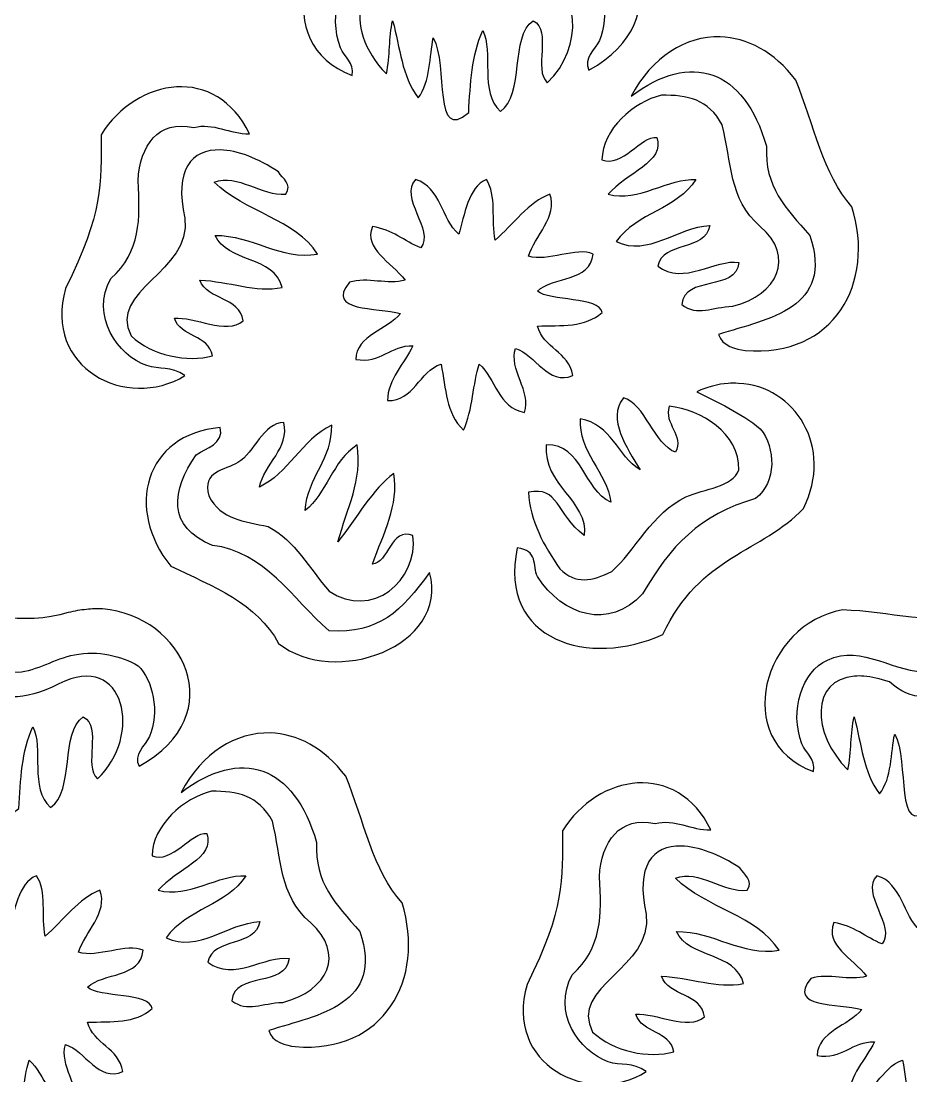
# Model space of a CAD drawing. Header units: centimetres. Extents: x 0.61 to 6.5, y -2.57 to 5.65.
# Drawn here: x 3.664 to 5.077, y -0.768 to 0.905 of the extents above; entities that cross this region are included whole.
import ezdxf

# ---------------------------------------------------------------- set-up
doc = ezdxf.new("R2010")
doc.units = ezdxf.units.CM
doc.header["$MEASUREMENT"] = 0
doc.layers.add('Layer 1', color=7, linetype='Continuous')

msp = doc.modelspace()

# ---------------------------------------------------------------- linework, layer by layer
at = {"layer": 'Layer 1', "color": 253}
for points, knots in [([(0.98792, 5.64961), (0.78502, 5.64961), (0.60758, 5.498), (0.60758, 5.29573), (0.60758, 5.29573), (0.60758, 5.29573), (0.61171, 5.29904), (0.61171, 5.29904), (0.61171, 5.29904), (0.61171, 5.29904), (0.61171, -2.19776), (0.61171, -2.19776), (0.61171, -2.19776), (0.61171, -2.19776), (0.61998, -2.19859), (0.61998, -2.19859), (0.61998, -2.19859), (0.62344, -2.39788), (0.78718, -2.55826), (0.98791, -2.55826), (0.98791, -2.55826), (0.98791, -2.55826), (6.13488, -2.57314), (6.13488, -2.57314), (6.13488, -2.57314), (6.3582, -2.55464), (6.46713, -2.41493), (6.50116, -2.20603), (6.50116, -2.20603), (6.50116, -2.20603), (6.50034, 5.27754), (6.50034, 5.27754), (6.50034, 5.27754), (6.48745, 5.50493), (6.34686, 5.61536), (6.13406, 5.64961), (6.13406, 5.64961), (6.13406, 5.64961), (0.98791, 5.64961), (0.98791, 5.64961), (0.98791, 5.64961), (0.98791, 5.64961), (0.98792, 5.64961), (0.98792, 5.64961)], [0, 0, 0, 0, 0.0833333, 0.0833333, 0.0833333, 0.0833333, 0.1666667, 0.1666667, 0.1666667, 0.1666667, 0.25, 0.25, 0.25, 0.25, 0.3333333, 0.3333333, 0.3333333, 0.3333333, 0.4166667, 0.4166667, 0.4166667, 0.4166667, 0.5, 0.5, 0.5, 0.5, 0.5833333, 0.5833333, 0.5833333, 0.5833333, 0.6666667, 0.6666667, 0.6666667, 0.6666667, 0.75, 0.75, 0.75, 0.75, 0.8333333, 0.8333333, 0.8333333, 0.8333333, 1, 1, 1, 1]), ([(4.50771, 1.07729), (4.6354, 1.06744), (4.71447, 0.9097), (4.56559, 0.82759), (4.56559, 0.82759), (4.55632, 0.8457), (4.575, 0.86069), (4.58213, 0.87472), (4.58213, 0.87472), (4.59877, 0.91399), (4.58761, 0.96466), (4.56394, 0.98717), (4.56394, 0.98717), (4.53704, 1.00303), (4.50099, 1.01178), (4.46307, 1.00453), (4.46307, 1.00453), (4.43144, 0.99848), (4.40404, 0.97887), (4.37294, 0.97724), (4.37294, 0.97724), (4.31942, 0.97444), (4.26686, 1.02188), (4.21171, 0.99626), (4.21171, 0.99626), (4.17119, 0.97738), (4.15095, 0.91632), (4.17119, 0.86314), (4.17119, 0.86314), (4.17665, 0.84884), (4.19347, 0.83948), (4.18938, 0.81932), (4.18938, 0.81932), (4.05684, 0.86881), (4.10993, 1.05408), (4.23568, 1.07564), (4.23568, 1.07564), (4.30892, 1.07409), (4.38131, 1.04868), (4.45314, 1.07151), (4.45314, 1.07151), (4.46294, 1.07399), (4.47259, 1.07571), (4.48208, 1.07647), (4.48208, 1.07647), (4.49098, 1.07719), (4.4992, 1.07795), (4.50771, 1.0773), (4.50771, 1.0773), (4.50771, 1.0773), (4.50771, 1.07729), (4.50771, 1.07729)], [0, 0, 0, 0, 0.0714286, 0.0714286, 0.0714286, 0.0714286, 0.1428571, 0.1428571, 0.1428571, 0.1428571, 0.2142857, 0.2142857, 0.2142857, 0.2142857, 0.2857143, 0.2857143, 0.2857143, 0.2857143, 0.3571429, 0.3571429, 0.3571429, 0.3571429, 0.4285714, 0.4285714, 0.4285714, 0.4285714, 0.5, 0.5, 0.5, 0.5, 0.5714286, 0.5714286, 0.5714286, 0.5714286, 0.6428571, 0.6428571, 0.6428571, 0.6428571, 0.7142857, 0.7142857, 0.7142857, 0.7142857, 0.7857143, 0.7857143, 0.7857143, 0.7857143, 0.8571429, 0.8571429, 0.8571429, 0.8571429, 1, 1, 1, 1]), ([(4.48786, 0.97145), (4.55096, 0.9662), (4.55909, 0.86275), (4.49944, 0.80774), (4.49944, 0.80774), (4.47672, 0.82837), (4.50733, 0.89011), (4.47711, 0.90613), (4.47711, 0.90613), (4.44004, 0.88177), (4.46395, 0.78824), (4.42502, 0.76226), (4.42502, 0.76226), (4.39088, 0.79247), (4.41447, 0.85725), (4.39691, 0.89042), (4.39691, 0.89042), (4.37912, 0.85128), (4.37734, 0.8063), (4.37458, 0.76061), (4.37458, 0.76061), (4.31743, 0.71005), (4.3423, 0.83603), (4.31836, 0.87885), (4.31836, 0.87885), (4.31216, 0.85007), (4.31433, 0.80923), (4.29438, 0.78377), (4.29438, 0.78377), (4.26779, 0.81965), (4.26614, 0.86187), (4.25386, 0.90614), (4.25386, 0.90614), (4.24781, 0.87943), (4.24998, 0.85071), (4.24394, 0.8218), (4.24394, 0.8218), (4.17239, 0.89421), (4.18909, 1.00215), (4.31009, 0.96153), (4.31009, 0.96153), (4.3441, 0.93098), (4.38068, 0.93013), (4.43907, 0.95822), (4.43907, 0.95822), (4.45227, 0.96498), (4.4639, 0.96934), (4.47462, 0.97062), (4.47462, 0.97062), (4.47931, 0.97118), (4.48364, 0.9718), (4.48785, 0.97145), (4.48785, 0.97145), (4.48785, 0.97145), (4.48786, 0.97145), (4.48786, 0.97145)], [0, 0, 0, 0, 0.0666667, 0.0666667, 0.0666667, 0.0666667, 0.1333333, 0.1333333, 0.1333333, 0.1333333, 0.2, 0.2, 0.2, 0.2, 0.2666667, 0.2666667, 0.2666667, 0.2666667, 0.3333333, 0.3333333, 0.3333333, 0.3333333, 0.4, 0.4, 0.4, 0.4, 0.4666667, 0.4666667, 0.4666667, 0.4666667, 0.5333333, 0.5333333, 0.5333333, 0.5333333, 0.6, 0.6, 0.6, 0.6, 0.6666667, 0.6666667, 0.6666667, 0.6666667, 0.7333333, 0.7333333, 0.7333333, 0.7333333, 0.8, 0.8, 0.8, 0.8, 0.8666667, 0.8666667, 0.8666667, 0.8666667, 1, 1, 1, 1]), ([(4.77395, 0.8805), (4.81646, 0.87932), (4.85951, 0.85711), (4.89384, 0.81187), (4.89384, 0.81187), (4.92302, 0.74086), (4.93683, 0.66225), (4.98314, 0.61095), (4.98314, 0.61095), (5.02073, 0.49011), (4.95489, 0.3713), (4.81364, 0.38275), (4.81364, 0.38275), (4.79918, 0.38509), (4.7767, 0.38947), (4.77147, 0.40838), (4.77147, 0.40838), (4.85109, 0.43297), (4.95519, 0.44958), (4.91617, 0.56548), (4.91617, 0.56548), (4.87779, 0.60922), (4.84407, 0.64259), (4.84754, 0.70687), (4.84754, 0.70687), (4.81124, 0.83054), (4.72735, 0.85785), (4.63257, 0.78625), (4.63257, 0.78625), (4.66555, 0.84888), (4.7193, 0.88203), (4.77396, 0.88051), (4.77396, 0.88051), (4.77396, 0.88051), (4.77395, 0.8805), (4.77395, 0.8805)], [0, 0, 0, 0, 0.1, 0.1, 0.1, 0.1, 0.2, 0.2, 0.2, 0.2, 0.3, 0.3, 0.3, 0.3, 0.4, 0.4, 0.4, 0.4, 0.5, 0.5, 0.5, 0.5, 0.6, 0.6, 0.6, 0.6, 0.7, 0.7, 0.7, 0.7, 0.8, 0.8, 0.8, 0.8, 1, 1, 1, 1]), ([(3.91074, 0.80113), (3.95593, 0.80373), (4.00023, 0.781), (4.0265, 0.72672), (4.0265, 0.72672), (3.99528, 0.72599), (3.96893, 0.74485), (3.93803, 0.73664), (3.93803, 0.73664), (3.88149, 0.74901), (3.85289, 0.70843), (3.84956, 0.6523), (3.84956, 0.6523), (3.85339, 0.59137), (3.85399, 0.53998), (3.80657, 0.49686), (3.80657, 0.49686), (3.77343, 0.43758), (3.81745, 0.37481), (3.86362, 0.35878), (3.86362, 0.35878), (3.88374, 0.35178), (3.9016, 0.35906), (3.92398, 0.34307), (3.92398, 0.34307), (3.83137, 0.2858), (3.69787, 0.35577), (3.73464, 0.48115), (3.73464, 0.48115), (3.79461, 0.60193), (3.79131, 0.64734), (3.79086, 0.72506), (3.79086, 0.72506), (3.81946, 0.77062), (3.86555, 0.79853), (3.91075, 0.80113), (3.91075, 0.80113), (3.91075, 0.80113), (3.91074, 0.80113), (3.91074, 0.80113)], [0, 0, 0, 0, 0.0909091, 0.0909091, 0.0909091, 0.0909091, 0.1818182, 0.1818182, 0.1818182, 0.1818182, 0.2727273, 0.2727273, 0.2727273, 0.2727273, 0.3636364, 0.3636364, 0.3636364, 0.3636364, 0.4545455, 0.4545455, 0.4545455, 0.4545455, 0.5454545, 0.5454545, 0.5454545, 0.5454545, 0.6363636, 0.6363636, 0.6363636, 0.6363636, 0.7272727, 0.7272727, 0.7272727, 0.7272727, 0.8181818, 0.8181818, 0.8181818, 0.8181818, 1, 1, 1, 1]), ([(4.68052, 0.7879), (4.72162, 0.78838), (4.75535, 0.78144), (4.77726, 0.74077), (4.77726, 0.74077), (4.79214, 0.68255), (4.78729, 0.623), (4.83762, 0.57954), (4.83762, 0.57954), (4.89334, 0.53082), (4.86573, 0.4711), (4.7938, 0.45304), (4.7938, 0.45304), (4.76056, 0.45202), (4.7382, 0.43667), (4.71277, 0.45552), (4.71277, 0.45552), (4.71747, 0.50276), (4.79884, 0.47542), (4.80372, 0.52249), (4.80372, 0.52249), (4.76711, 0.52874), (4.71557, 0.48503), (4.67474, 0.5167), (4.67474, 0.5167), (4.68317, 0.557), (4.75051, 0.5394), (4.75742, 0.58119), (4.75742, 0.58119), (4.70553, 0.57848), (4.6599, 0.53131), (4.60859, 0.55556), (4.60859, 0.55556), (4.6418, 0.60177), (4.7061, 0.60716), (4.73509, 0.65395), (4.73509, 0.65395), (4.69294, 0.65678), (4.64373, 0.6179), (4.59618, 0.6308), (4.59618, 0.6308), (4.62426, 0.66439), (4.68745, 0.68179), (4.67307, 0.72092), (4.67307, 0.72092), (4.64856, 0.72363), (4.61847, 0.67265), (4.58625, 0.68537), (4.58625, 0.68537), (4.58691, 0.73415), (4.63659, 0.7772), (4.68051, 0.7879), (4.68051, 0.7879), (4.68051, 0.7879), (4.68052, 0.7879), (4.68052, 0.7879)], [0, 0, 0, 0, 0.0666667, 0.0666667, 0.0666667, 0.0666667, 0.1333333, 0.1333333, 0.1333333, 0.1333333, 0.2, 0.2, 0.2, 0.2, 0.2666667, 0.2666667, 0.2666667, 0.2666667, 0.3333333, 0.3333333, 0.3333333, 0.3333333, 0.4, 0.4, 0.4, 0.4, 0.4666667, 0.4666667, 0.4666667, 0.4666667, 0.5333333, 0.5333333, 0.5333333, 0.5333333, 0.6, 0.6, 0.6, 0.6, 0.6666667, 0.6666667, 0.6666667, 0.6666667, 0.7333333, 0.7333333, 0.7333333, 0.7333333, 0.8, 0.8, 0.8, 0.8, 0.8666667, 0.8666667, 0.8666667, 0.8666667, 1, 1, 1, 1]), ([(3.9802, 0.70108), (4.00727, 0.70044), (4.04011, 0.68769), (4.0728, 0.66635), (4.0728, 0.66635), (4.07909, 0.65516), (4.09474, 0.64726), (4.08437, 0.6308), (4.08437, 0.6308), (4.04483, 0.62729), (4.00856, 0.66432), (3.97027, 0.64982), (3.97027, 0.64982), (4.01942, 0.60248), (4.09964, 0.5908), (4.13481, 0.53572), (4.13481, 0.53572), (4.0758, 0.52576), (4.03091, 0.56586), (3.97192, 0.56549), (3.97192, 0.56549), (3.99145, 0.52225), (4.06607, 0.5329), (4.07858, 0.48281), (4.07858, 0.48281), (4.03612, 0.47435), (3.99371, 0.49275), (3.94794, 0.49439), (3.94794, 0.49439), (3.95992, 0.46216), (4.01091, 0.46831), (4.01657, 0.4299), (4.01657, 0.4299), (3.99014, 0.40704), (3.93838, 0.43707), (3.90743, 0.43403), (3.90743, 0.43403), (3.91689, 0.40392), (3.96173, 0.40794), (3.96779, 0.3745), (3.96779, 0.3745), (3.92823, 0.36345), (3.87214, 0.37439), (3.83881, 0.40592), (3.83881, 0.40592), (3.80076, 0.47847), (3.93487, 0.50716), (3.92397, 0.59278), (3.92397, 0.59278), (3.90638, 0.67021), (3.93508, 0.70216), (3.98019, 0.70109), (3.98019, 0.70109), (3.98019, 0.70109), (3.9802, 0.70108), (3.9802, 0.70108)], [0, 0, 0, 0, 0.0666667, 0.0666667, 0.0666667, 0.0666667, 0.1333333, 0.1333333, 0.1333333, 0.1333333, 0.2, 0.2, 0.2, 0.2, 0.2666667, 0.2666667, 0.2666667, 0.2666667, 0.3333333, 0.3333333, 0.3333333, 0.3333333, 0.4, 0.4, 0.4, 0.4, 0.4666667, 0.4666667, 0.4666667, 0.4666667, 0.5333333, 0.5333333, 0.5333333, 0.5333333, 0.6, 0.6, 0.6, 0.6, 0.6666667, 0.6666667, 0.6666667, 0.6666667, 0.7333333, 0.7333333, 0.7333333, 0.7333333, 0.8, 0.8, 0.8, 0.8, 0.8666667, 0.8666667, 0.8666667, 0.8666667, 1, 1, 1, 1]), ([(4.29026, 0.65395), (4.3303, 0.64191), (4.33129, 0.59131), (4.35888, 0.56713), (4.35888, 0.56713), (4.36813, 0.59713), (4.37357, 0.64249), (4.4027, 0.65395), (4.4027, 0.65395), (4.41941, 0.62992), (4.41021, 0.58858), (4.41676, 0.55804), (4.41676, 0.55804), (4.44489, 0.58246), (4.47012, 0.61873), (4.50358, 0.6308), (4.50358, 0.6308), (4.51681, 0.59576), (4.47929, 0.56429), (4.46968, 0.53241), (4.46968, 0.53241), (4.49939, 0.52286), (4.54618, 0.54782), (4.57221, 0.53572), (4.57221, 0.53572), (4.56807, 0.49124), (4.50905, 0.50082), (4.48374, 0.47702), (4.48374, 0.47702), (4.50214, 0.46021), (4.58316, 0.46867), (4.58627, 0.44312), (4.58627, 0.44312), (4.55986, 0.41908), (4.52155, 0.42259), (4.48374, 0.42162), (4.48374, 0.42162), (4.49343, 0.38649), (4.53326, 0.38114), (4.53996, 0.34307), (4.53996, 0.34307), (4.50051, 0.32629), (4.48076, 0.37603), (4.44901, 0.38606), (4.44901, 0.38606), (4.43757, 0.35349), (4.47501, 0.31753), (4.46307, 0.28436), (4.46307, 0.28436), (4.42102, 0.29245), (4.41783, 0.33814), (4.39114, 0.36125), (4.39114, 0.36125), (4.38165, 0.33123), (4.38104, 0.28843), (4.36634, 0.25624), (4.36634, 0.25624), (4.33835, 0.28406), (4.3387, 0.32104), (4.33079, 0.36125), (4.33079, 0.36125), (4.29593, 0.35001), (4.28707, 0.30162), (4.24563, 0.30337), (4.24563, 0.30337), (4.24624, 0.33698), (4.27276, 0.36255), (4.28614, 0.39019), (4.28614, 0.39019), (4.25145, 0.39216), (4.23478, 0.36113), (4.19519, 0.36869), (4.19519, 0.36869), (4.19651, 0.40709), (4.24571, 0.41542), (4.26629, 0.44145), (4.26629, 0.44145), (4.22935, 0.45184), (4.14632, 0.44349), (4.18526, 0.49106), (4.18526, 0.49106), (4.21408, 0.49993), (4.24631, 0.4864), (4.27373, 0.49437), (4.27373, 0.49437), (4.25106, 0.52399), (4.20766, 0.54325), (4.22164, 0.57953), (4.22164, 0.57953), (4.2537, 0.57479), (4.27241, 0.55618), (4.29853, 0.54563), (4.29853, 0.54563), (4.32106, 0.57345), (4.26251, 0.62675), (4.29026, 0.65394), (4.29026, 0.65394), (4.29026, 0.65394), (4.29026, 0.65395), (4.29026, 0.65395)], [0, 0, 0, 0, 0.0384615, 0.0384615, 0.0384615, 0.0384615, 0.0769231, 0.0769231, 0.0769231, 0.0769231, 0.1153846, 0.1153846, 0.1153846, 0.1153846, 0.1538462, 0.1538462, 0.1538462, 0.1538462, 0.1923077, 0.1923077, 0.1923077, 0.1923077, 0.2307692, 0.2307692, 0.2307692, 0.2307692, 0.2692308, 0.2692308, 0.2692308, 0.2692308, 0.3076923, 0.3076923, 0.3076923, 0.3076923, 0.3461538, 0.3461538, 0.3461538, 0.3461538, 0.3846154, 0.3846154, 0.3846154, 0.3846154, 0.4230769, 0.4230769, 0.4230769, 0.4230769, 0.4615385, 0.4615385, 0.4615385, 0.4615385, 0.5, 0.5, 0.5, 0.5, 0.5384615, 0.5384615, 0.5384615, 0.5384615, 0.5769231, 0.5769231, 0.5769231, 0.5769231, 0.6153846, 0.6153846, 0.6153846, 0.6153846, 0.6538462, 0.6538462, 0.6538462, 0.6538462, 0.6923077, 0.6923077, 0.6923077, 0.6923077, 0.7307692, 0.7307692, 0.7307692, 0.7307692, 0.7692308, 0.7692308, 0.7692308, 0.7692308, 0.8076923, 0.8076923, 0.8076923, 0.8076923, 0.8461538, 0.8461538, 0.8461538, 0.8461538, 0.8846154, 0.8846154, 0.8846154, 0.8846154, 0.9230769, 0.9230769, 0.9230769, 0.9230769, 1, 1, 1, 1]), ([(4.78635, 0.33066), (4.79175, 0.33107), (4.7977, 0.3309), (4.80289, 0.33066), (4.80289, 0.33066), (4.89289, 0.32653), (4.9546, 0.22935), (4.90624, 0.13222), (4.90624, 0.13222), (4.84117, 0.06297), (4.74147, 0.05795), (4.683, -0.06787), (4.683, -0.06787), (4.56615, -0.12112), (4.42181, -0.07849), (4.45149, 0.06938), (4.45149, 0.06938), (4.4854, 0.06605), (4.47575, 0.04172), (4.48374, 0.0239), (4.48374, 0.0239), (4.52445, -0.03842), (4.59697, -0.06124), (4.65076, -0.00339), (4.65076, -0.00339), (4.69438, 0.07233), (4.74109, 0.12216), (4.83018, 0.14792), (4.83018, 0.14792), (4.86412, 0.17388), (4.86181, 0.22822), (4.83762, 0.25871), (4.83762, 0.25871), (4.80586, 0.28438), (4.76992, 0.30033), (4.73675, 0.31741), (4.73675, 0.31741), (4.75379, 0.32498), (4.77016, 0.32942), (4.78636, 0.33064), (4.78636, 0.33064), (4.78636, 0.33064), (4.78635, 0.33066), (4.78635, 0.33066)], [0, 0, 0, 0, 0.0833333, 0.0833333, 0.0833333, 0.0833333, 0.1666667, 0.1666667, 0.1666667, 0.1666667, 0.25, 0.25, 0.25, 0.25, 0.3333333, 0.3333333, 0.3333333, 0.3333333, 0.4166667, 0.4166667, 0.4166667, 0.4166667, 0.5, 0.5, 0.5, 0.5, 0.5833333, 0.5833333, 0.5833333, 0.5833333, 0.6666667, 0.6666667, 0.6666667, 0.6666667, 0.75, 0.75, 0.75, 0.75, 0.8333333, 0.8333333, 0.8333333, 0.8333333, 1, 1, 1, 1]), ([(4.62016, 0.30751), (4.65407, 0.29995), (4.66964, 0.23251), (4.70284, 0.22152), (4.70284, 0.22152), (4.71753, 0.24783), (4.68366, 0.26694), (4.69292, 0.29428), (4.69292, 0.29428), (4.74427, 0.28907), (4.80401, 0.25132), (4.80372, 0.19341), (4.80372, 0.19341), (4.79325, 0.16538), (4.74896, 0.16406), (4.71938, 0.15042), (4.71938, 0.15042), (4.66699, 0.12626), (4.63704, 0.06276), (4.60197, 0.03218), (4.60197, 0.03218), (4.57007, 0.01652), (4.54448, 0.01152), (4.51929, 0.03631), (4.51929, 0.03631), (4.4943, 0.07301), (4.4715, 0.11233), (4.46968, 0.15785), (4.46968, 0.15785), (4.51747, 0.16803), (4.51289, 0.12439), (4.55815, 0.08922), (4.55815, 0.08922), (4.56484, 0.14364), (4.49216, 0.16945), (4.49779, 0.23309), (4.49779, 0.23309), (4.55599, 0.23411), (4.55651, 0.16172), (4.60032, 0.14214), (4.60032, 0.14214), (4.59432, 0.18912), (4.54815, 0.22335), (4.55154, 0.27443), (4.55154, 0.27443), (4.60158, 0.26562), (4.61057, 0.21587), (4.64662, 0.1934), (4.64662, 0.1934), (4.62588, 0.22907), (4.59377, 0.27362), (4.62016, 0.3075), (4.62016, 0.3075), (4.62016, 0.3075), (4.62016, 0.30751), (4.62016, 0.30751)], [0, 0, 0, 0, 0.0666667, 0.0666667, 0.0666667, 0.0666667, 0.1333333, 0.1333333, 0.1333333, 0.1333333, 0.2, 0.2, 0.2, 0.2, 0.2666667, 0.2666667, 0.2666667, 0.2666667, 0.3333333, 0.3333333, 0.3333333, 0.3333333, 0.4, 0.4, 0.4, 0.4, 0.4666667, 0.4666667, 0.4666667, 0.4666667, 0.5333333, 0.5333333, 0.5333333, 0.5333333, 0.6, 0.6, 0.6, 0.6, 0.6666667, 0.6666667, 0.6666667, 0.6666667, 0.7333333, 0.7333333, 0.7333333, 0.7333333, 0.8, 0.8, 0.8, 0.8, 0.8666667, 0.8666667, 0.8666667, 0.8666667, 1, 1, 1, 1]), ([(4.08107, 0.26865), (4.09062, 0.22794), (4.0501, 0.20278), (4.04221, 0.16612), (4.04221, 0.16612), (4.08793, 0.18712), (4.10887, 0.24018), (4.15714, 0.26451), (4.15714, 0.26451), (4.15891, 0.21141), (4.11854, 0.18199), (4.11497, 0.12891), (4.11497, 0.12891), (4.14897, 0.15588), (4.1577, 0.20695), (4.19765, 0.23309), (4.19765, 0.23309), (4.20589, 0.17629), (4.18186, 0.1339), (4.16706, 0.0793), (4.16706, 0.0793), (4.19557, 0.11588), (4.22271, 0.16355), (4.25553, 0.18761), (4.25553, 0.18761), (4.26417, 0.13699), (4.23958, 0.09312), (4.22163, 0.04374), (4.22163, 0.04374), (4.24719, 0.04518), (4.25104, 0.1033), (4.28612, 0.08922), (4.28612, 0.08922), (4.29508, 0.01733), (4.22057, -0.04436), (4.153, 0.00075), (4.153, 0.00075), (4.1217, 0.0363), (4.09918, 0.08123), (4.05626, 0.10328), (4.05626, 0.10328), (4.01729, 0.11215), (3.98208, 0.11406), (3.962, 0.15206), (3.962, 0.15206), (3.9512, 0.19231), (3.98703, 0.19217), (4.0083, 0.20498), (4.0083, 0.20498), (4.03404, 0.22045), (4.04855, 0.26818), (4.08106, 0.26865), (4.08106, 0.26865), (4.08106, 0.26865), (4.08107, 0.26865), (4.08107, 0.26865)], [0, 0, 0, 0, 0.0666667, 0.0666667, 0.0666667, 0.0666667, 0.1333333, 0.1333333, 0.1333333, 0.1333333, 0.2, 0.2, 0.2, 0.2, 0.2666667, 0.2666667, 0.2666667, 0.2666667, 0.3333333, 0.3333333, 0.3333333, 0.3333333, 0.4, 0.4, 0.4, 0.4, 0.4666667, 0.4666667, 0.4666667, 0.4666667, 0.5333333, 0.5333333, 0.5333333, 0.5333333, 0.6, 0.6, 0.6, 0.6, 0.6666667, 0.6666667, 0.6666667, 0.6666667, 0.7333333, 0.7333333, 0.7333333, 0.7333333, 0.8, 0.8, 0.8, 0.8, 0.8666667, 0.8666667, 0.8666667, 0.8666667, 1, 1, 1, 1]), ([(3.9802, 0.26039), (3.98575, 0.23505), (3.95822, 0.22794), (3.94216, 0.2174), (3.94216, 0.2174), (3.90271, 0.16043), (3.89487, 0.10299), (3.96779, 0.07353), (3.96779, 0.07353), (4.05003, 0.06406), (4.0945, -0.01093), (4.153, -0.06207), (4.153, -0.06207), (4.23185, -0.06676), (4.26763, -0.03143), (4.31258, 0.03053), (4.31258, 0.03053), (4.34436, -0.08711), (4.16059, -0.15256), (4.0728, -0.08192), (4.0728, -0.08192), (4.03889, -0.01862), (3.96816, 0.00902), (3.90165, 0.04045), (3.90165, 0.04045), (3.82874, 0.13019), (3.85956, 0.25002), (3.9802, 0.26038), (3.9802, 0.26038), (3.9802, 0.26038), (3.9802, 0.26039), (3.9802, 0.26039)], [0, 0, 0, 0, 0.1111111, 0.1111111, 0.1111111, 0.1111111, 0.2222222, 0.2222222, 0.2222222, 0.2222222, 0.3333333, 0.3333333, 0.3333333, 0.3333333, 0.4444444, 0.4444444, 0.4444444, 0.4444444, 0.5555556, 0.5555556, 0.5555556, 0.5555556, 0.6666667, 0.6666667, 0.6666667, 0.6666667, 0.7777778, 0.7777778, 0.7777778, 0.7777778, 1, 1, 1, 1]), ([(3.79333, -0.02735), (3.92102, -0.0372), (4.00009, -0.19494), (3.85121, -0.27705), (3.85121, -0.27705), (3.84194, -0.25894), (3.86062, -0.24395), (3.86775, -0.22992), (3.86775, -0.22992), (3.88439, -0.19065), (3.87323, -0.13998), (3.84956, -0.11747), (3.84956, -0.11747), (3.82266, -0.10161), (3.78661, -0.09286), (3.74869, -0.10011), (3.74869, -0.10011), (3.71706, -0.10616), (3.68966, -0.12577), (3.65856, -0.1274), (3.65856, -0.1274), (3.60504, -0.1302), (3.55248, -0.08276), (3.49733, -0.10838), (3.49733, -0.10838), (3.45681, -0.12726), (3.43657, -0.18832), (3.45681, -0.2415), (3.45681, -0.2415), (3.46227, -0.2558), (3.47909, -0.26516), (3.475, -0.28532), (3.475, -0.28532), (3.34246, -0.23583), (3.39555, -0.05056), (3.5213, -0.029), (3.5213, -0.029), (3.59454, -0.03055), (3.66693, -0.05596), (3.73876, -0.03313), (3.73876, -0.03313), (3.74856, -0.03065), (3.75821, -0.02893), (3.7677, -0.02817), (3.7677, -0.02817), (3.7766, -0.02745), (3.78482, -0.02669), (3.79333, -0.02734), (3.79333, -0.02734), (3.79333, -0.02734), (3.79333, -0.02735), (3.79333, -0.02735)], [0, 0, 0, 0, 0.0714286, 0.0714286, 0.0714286, 0.0714286, 0.1428571, 0.1428571, 0.1428571, 0.1428571, 0.2142857, 0.2142857, 0.2142857, 0.2142857, 0.2857143, 0.2857143, 0.2857143, 0.2857143, 0.3571429, 0.3571429, 0.3571429, 0.3571429, 0.4285714, 0.4285714, 0.4285714, 0.4285714, 0.5, 0.5, 0.5, 0.5, 0.5714286, 0.5714286, 0.5714286, 0.5714286, 0.6428571, 0.6428571, 0.6428571, 0.6428571, 0.7142857, 0.7142857, 0.7142857, 0.7142857, 0.7857143, 0.7857143, 0.7857143, 0.7857143, 0.8571429, 0.8571429, 0.8571429, 0.8571429, 1, 1, 1, 1]), ([(5.24028, -0.02735), (5.36796, -0.0372), (5.44703, -0.19494), (5.29815, -0.27705), (5.29815, -0.27705), (5.28889, -0.25894), (5.30756, -0.24395), (5.31469, -0.22992), (5.31469, -0.22992), (5.33133, -0.19065), (5.32018, -0.13998), (5.2965, -0.11747), (5.2965, -0.11747), (5.26959, -0.10161), (5.23355, -0.09286), (5.19562, -0.10011), (5.19562, -0.10011), (5.16399, -0.10616), (5.13659, -0.12577), (5.1055, -0.1274), (5.1055, -0.1274), (5.05197, -0.1302), (4.99942, -0.08276), (4.94427, -0.10838), (4.94427, -0.10838), (4.90376, -0.12726), (4.88351, -0.18832), (4.90376, -0.2415), (4.90376, -0.2415), (4.90922, -0.2558), (4.92604, -0.26516), (4.92195, -0.28532), (4.92195, -0.28532), (4.78941, -0.23583), (4.8425, -0.05056), (4.96825, -0.029), (4.96825, -0.029), (5.04149, -0.03055), (5.11388, -0.05596), (5.1857, -0.03313), (5.1857, -0.03313), (5.1955, -0.03065), (5.20515, -0.02893), (5.21464, -0.02817), (5.21464, -0.02817), (5.22354, -0.02745), (5.23176, -0.02669), (5.24027, -0.02734), (5.24027, -0.02734), (5.24027, -0.02734), (5.24028, -0.02735), (5.24028, -0.02735)], [0, 0, 0, 0, 0.0714286, 0.0714286, 0.0714286, 0.0714286, 0.1428571, 0.1428571, 0.1428571, 0.1428571, 0.2142857, 0.2142857, 0.2142857, 0.2142857, 0.2857143, 0.2857143, 0.2857143, 0.2857143, 0.3571429, 0.3571429, 0.3571429, 0.3571429, 0.4285714, 0.4285714, 0.4285714, 0.4285714, 0.5, 0.5, 0.5, 0.5, 0.5714286, 0.5714286, 0.5714286, 0.5714286, 0.6428571, 0.6428571, 0.6428571, 0.6428571, 0.7142857, 0.7142857, 0.7142857, 0.7142857, 0.7857143, 0.7857143, 0.7857143, 0.7857143, 0.8571429, 0.8571429, 0.8571429, 0.8571429, 1, 1, 1, 1]), ([(3.54033, -0.13401), (3.54492, -0.13363), (3.55001, -0.13366), (3.55521, -0.13401), (3.55521, -0.13401), (3.56711, -0.1348), (3.5806, -0.13803), (3.59573, -0.14311), (3.59573, -0.14311), (3.62974, -0.17366), (3.66549, -0.17451), (3.72389, -0.14642), (3.72389, -0.14642), (3.82949, -0.09232), (3.8578, -0.22985), (3.78508, -0.2969), (3.78508, -0.2969), (3.76236, -0.27627), (3.79297, -0.21453), (3.76275, -0.19851), (3.76275, -0.19851), (3.72568, -0.22287), (3.74959, -0.3164), (3.71066, -0.34238), (3.71066, -0.34238), (3.67652, -0.31217), (3.70011, -0.24739), (3.68255, -0.21422), (3.68255, -0.21422), (3.66476, -0.25336), (3.66298, -0.29834), (3.66022, -0.34403), (3.66022, -0.34403), (3.60307, -0.39459), (3.62794, -0.26861), (3.604, -0.22579), (3.604, -0.22579), (3.5978, -0.25457), (3.59997, -0.29541), (3.58002, -0.32087), (3.58002, -0.32087), (3.55343, -0.28499), (3.55178, -0.24277), (3.5395, -0.1985), (3.5395, -0.1985), (3.53345, -0.22521), (3.53562, -0.25393), (3.52958, -0.28284), (3.52958, -0.28284), (3.47088, -0.22344), (3.47139, -0.13966), (3.54033, -0.13401)], [0, 0, 0, 0, 0.0714286, 0.0714286, 0.0714286, 0.0714286, 0.1428571, 0.1428571, 0.1428571, 0.1428571, 0.2142857, 0.2142857, 0.2142857, 0.2142857, 0.2857143, 0.2857143, 0.2857143, 0.2857143, 0.3571429, 0.3571429, 0.3571429, 0.3571429, 0.4285714, 0.4285714, 0.4285714, 0.4285714, 0.5, 0.5, 0.5, 0.5, 0.5714286, 0.5714286, 0.5714286, 0.5714286, 0.6428571, 0.6428571, 0.6428571, 0.6428571, 0.7142857, 0.7142857, 0.7142857, 0.7142857, 0.7857143, 0.7857143, 0.7857143, 0.7857143, 0.8571429, 0.8571429, 0.8571429, 0.8571429, 1, 1, 1, 1]), ([(4.98727, -0.13401), (4.99187, -0.13363), (4.99695, -0.13366), (5.00216, -0.13401), (5.00216, -0.13401), (5.01406, -0.1348), (5.02755, -0.13803), (5.04267, -0.14311), (5.04267, -0.14311), (5.07668, -0.17366), (5.11243, -0.17451), (5.17083, -0.14642), (5.17083, -0.14642), (5.27643, -0.09232), (5.30474, -0.22985), (5.23201, -0.2969), (5.23201, -0.2969), (5.20929, -0.27627), (5.23991, -0.21453), (5.20969, -0.19851), (5.20969, -0.19851), (5.17262, -0.22287), (5.19653, -0.3164), (5.1576, -0.34238), (5.1576, -0.34238), (5.12346, -0.31217), (5.14705, -0.24739), (5.12949, -0.21422), (5.12949, -0.21422), (5.1117, -0.25336), (5.10992, -0.29834), (5.10717, -0.34403), (5.10717, -0.34403), (5.05002, -0.39459), (5.07489, -0.26861), (5.05095, -0.22579), (5.05095, -0.22579), (5.04475, -0.25457), (5.04692, -0.29541), (5.02697, -0.32087), (5.02697, -0.32087), (5.00038, -0.28499), (4.99874, -0.24277), (4.98646, -0.1985), (4.98646, -0.1985), (4.98041, -0.22521), (4.98258, -0.25393), (4.97654, -0.28284), (4.97654, -0.28284), (4.91784, -0.22344), (4.91835, -0.13966), (4.98729, -0.13401), (4.98729, -0.13401), (4.98729, -0.13401), (4.98727, -0.13401), (4.98727, -0.13401)], [0, 0, 0, 0, 0.0666667, 0.0666667, 0.0666667, 0.0666667, 0.1333333, 0.1333333, 0.1333333, 0.1333333, 0.2, 0.2, 0.2, 0.2, 0.2666667, 0.2666667, 0.2666667, 0.2666667, 0.3333333, 0.3333333, 0.3333333, 0.3333333, 0.4, 0.4, 0.4, 0.4, 0.4666667, 0.4666667, 0.4666667, 0.4666667, 0.5333333, 0.5333333, 0.5333333, 0.5333333, 0.6, 0.6, 0.6, 0.6, 0.6666667, 0.6666667, 0.6666667, 0.6666667, 0.7333333, 0.7333333, 0.7333333, 0.7333333, 0.8, 0.8, 0.8, 0.8, 0.8666667, 0.8666667, 0.8666667, 0.8666667, 1, 1, 1, 1]), ([(4.05957, -0.22413), (4.10208, -0.22531), (4.14513, -0.24752), (4.17946, -0.29276), (4.17946, -0.29276), (4.20864, -0.36377), (4.22245, -0.44238), (4.26876, -0.49368), (4.26876, -0.49368), (4.30635, -0.61452), (4.24051, -0.73333), (4.09926, -0.72188), (4.09926, -0.72188), (4.0848, -0.71954), (4.06232, -0.71516), (4.05709, -0.69625), (4.05709, -0.69625), (4.13671, -0.67166), (4.24081, -0.65505), (4.20179, -0.53915), (4.20179, -0.53915), (4.16341, -0.49541), (4.12969, -0.46204), (4.13316, -0.39776), (4.13316, -0.39776), (4.09686, -0.27409), (4.01297, -0.24678), (3.91819, -0.31838), (3.91819, -0.31838), (3.95117, -0.25575), (4.00492, -0.2226), (4.05958, -0.22412), (4.05958, -0.22412), (4.05958, -0.22412), (4.05957, -0.22413), (4.05957, -0.22413)], [0, 0, 0, 0, 0.1, 0.1, 0.1, 0.1, 0.2, 0.2, 0.2, 0.2, 0.3, 0.3, 0.3, 0.3, 0.4, 0.4, 0.4, 0.4, 0.5, 0.5, 0.5, 0.5, 0.6, 0.6, 0.6, 0.6, 0.7, 0.7, 0.7, 0.7, 0.8, 0.8, 0.8, 0.8, 1, 1, 1, 1]), ([(4.64248, -0.30351), (4.68768, -0.30091), (4.7328, -0.32364), (4.75906, -0.37792), (4.75906, -0.37792), (4.72785, -0.37865), (4.7015, -0.35979), (4.67059, -0.368), (4.67059, -0.368), (4.61405, -0.35563), (4.58545, -0.39621), (4.58212, -0.45234), (4.58212, -0.45234), (4.58595, -0.51327), (4.58655, -0.56466), (4.53913, -0.60778), (4.53913, -0.60778), (4.50599, -0.66706), (4.55, -0.72983), (4.59618, -0.74586), (4.59618, -0.74586), (4.6163, -0.75286), (4.63416, -0.74558), (4.65654, -0.76157), (4.65654, -0.76157), (4.56393, -0.81884), (4.43043, -0.74887), (4.4672, -0.62349), (4.4672, -0.62349), (4.52717, -0.50271), (4.52387, -0.4573), (4.52342, -0.37958), (4.52342, -0.37958), (4.55202, -0.33402), (4.59729, -0.30611), (4.64248, -0.30351)], [0, 0, 0, 0, 0.1, 0.1, 0.1, 0.1, 0.2, 0.2, 0.2, 0.2, 0.3, 0.3, 0.3, 0.3, 0.4, 0.4, 0.4, 0.4, 0.5, 0.5, 0.5, 0.5, 0.6, 0.6, 0.6, 0.6, 0.7, 0.7, 0.7, 0.7, 0.8, 0.8, 0.8, 0.8, 1, 1, 1, 1]), ([(3.96614, -0.31674), (4.00724, -0.31626), (4.04097, -0.3232), (4.06288, -0.36387), (4.06288, -0.36387), (4.07776, -0.42209), (4.07291, -0.48164), (4.12324, -0.5251), (4.12324, -0.5251), (4.17896, -0.57382), (4.15135, -0.63354), (4.07942, -0.6516), (4.07942, -0.6516), (4.04618, -0.65262), (4.02382, -0.66797), (3.99839, -0.64912), (3.99839, -0.64912), (4.00309, -0.60188), (4.08446, -0.62922), (4.08934, -0.58215), (4.08934, -0.58215), (4.05273, -0.5759), (4.00119, -0.61961), (3.96036, -0.58794), (3.96036, -0.58794), (3.96879, -0.54764), (4.03613, -0.56524), (4.04304, -0.52345), (4.04304, -0.52345), (3.99115, -0.52616), (3.94552, -0.57333), (3.89421, -0.54908), (3.89421, -0.54908), (3.92742, -0.50287), (3.99172, -0.49748), (4.02071, -0.45069), (4.02071, -0.45069), (3.97856, -0.44786), (3.92935, -0.48674), (3.8818, -0.47384), (3.8818, -0.47384), (3.90988, -0.44025), (3.97307, -0.42285), (3.95869, -0.38372), (3.95869, -0.38372), (3.93418, -0.38101), (3.90409, -0.43199), (3.87187, -0.41927), (3.87187, -0.41927), (3.87253, -0.37049), (3.92222, -0.32744), (3.96613, -0.31674), (3.96613, -0.31674), (3.96613, -0.31674), (3.96614, -0.31674), (3.96614, -0.31674)], [0, 0, 0, 0, 0.0666667, 0.0666667, 0.0666667, 0.0666667, 0.1333333, 0.1333333, 0.1333333, 0.1333333, 0.2, 0.2, 0.2, 0.2, 0.2666667, 0.2666667, 0.2666667, 0.2666667, 0.3333333, 0.3333333, 0.3333333, 0.3333333, 0.4, 0.4, 0.4, 0.4, 0.4666667, 0.4666667, 0.4666667, 0.4666667, 0.5333333, 0.5333333, 0.5333333, 0.5333333, 0.6, 0.6, 0.6, 0.6, 0.6666667, 0.6666667, 0.6666667, 0.6666667, 0.7333333, 0.7333333, 0.7333333, 0.7333333, 0.8, 0.8, 0.8, 0.8, 0.8666667, 0.8666667, 0.8666667, 0.8666667, 1, 1, 1, 1]), ([(4.71193, -0.40355), (4.739, -0.40419), (4.77267, -0.41694), (4.80536, -0.43828), (4.80536, -0.43828), (4.81165, -0.44947), (4.8273, -0.45737), (4.81694, -0.47383), (4.81694, -0.47383), (4.7774, -0.47734), (4.74112, -0.44031), (4.70284, -0.45481), (4.70284, -0.45481), (4.75199, -0.50215), (4.83221, -0.51383), (4.86738, -0.56891), (4.86738, -0.56891), (4.80837, -0.57887), (4.76348, -0.53877), (4.7045, -0.53914), (4.7045, -0.53914), (4.72403, -0.58238), (4.79864, -0.57173), (4.81116, -0.62182), (4.81116, -0.62182), (4.7687, -0.63028), (4.72629, -0.61188), (4.68052, -0.61024), (4.68052, -0.61024), (4.6925, -0.64247), (4.74349, -0.63632), (4.74914, -0.67473), (4.74914, -0.67473), (4.72271, -0.69759), (4.67096, -0.66756), (4.64, -0.6706), (4.64, -0.6706), (4.64946, -0.70071), (4.6943, -0.69669), (4.70036, -0.73013), (4.70036, -0.73013), (4.6608, -0.74118), (4.60472, -0.73024), (4.57138, -0.69871), (4.57138, -0.69871), (4.53332, -0.62616), (4.66744, -0.59747), (4.65654, -0.51185), (4.65654, -0.51185), (4.63895, -0.43442), (4.66682, -0.40247), (4.71194, -0.40354), (4.71194, -0.40354), (4.71194, -0.40354), (4.71193, -0.40355), (4.71193, -0.40355)], [0, 0, 0, 0, 0.0666667, 0.0666667, 0.0666667, 0.0666667, 0.1333333, 0.1333333, 0.1333333, 0.1333333, 0.2, 0.2, 0.2, 0.2, 0.2666667, 0.2666667, 0.2666667, 0.2666667, 0.3333333, 0.3333333, 0.3333333, 0.3333333, 0.4, 0.4, 0.4, 0.4, 0.4666667, 0.4666667, 0.4666667, 0.4666667, 0.5333333, 0.5333333, 0.5333333, 0.5333333, 0.6, 0.6, 0.6, 0.6, 0.6666667, 0.6666667, 0.6666667, 0.6666667, 0.7333333, 0.7333333, 0.7333333, 0.7333333, 0.8, 0.8, 0.8, 0.8, 0.8666667, 0.8666667, 0.8666667, 0.8666667, 1, 1, 1, 1]), ([(3.57588, -0.45068), (3.61592, -0.46272), (3.61691, -0.51332), (3.6445, -0.5375), (3.6445, -0.5375), (3.65375, -0.5075), (3.65919, -0.46214), (3.68832, -0.45068), (3.68832, -0.45068), (3.70503, -0.47471), (3.69583, -0.51605), (3.70238, -0.54659), (3.70238, -0.54659), (3.73051, -0.52217), (3.75574, -0.4859), (3.7892, -0.47383), (3.7892, -0.47383), (3.80243, -0.50887), (3.76491, -0.54034), (3.7553, -0.57222), (3.7553, -0.57222), (3.78501, -0.58177), (3.8318, -0.55681), (3.85783, -0.56891), (3.85783, -0.56891), (3.85369, -0.61339), (3.79467, -0.60381), (3.76936, -0.62761), (3.76936, -0.62761), (3.78776, -0.64442), (3.86878, -0.63596), (3.87189, -0.66151), (3.87189, -0.66151), (3.84548, -0.68555), (3.80717, -0.68204), (3.76936, -0.68301), (3.76936, -0.68301), (3.77905, -0.71814), (3.81888, -0.72349), (3.82558, -0.76156), (3.82558, -0.76156), (3.78613, -0.77834), (3.76638, -0.7286), (3.73463, -0.71857), (3.73463, -0.71857), (3.72319, -0.75114), (3.76063, -0.7871), (3.74869, -0.82027), (3.74869, -0.82027), (3.70664, -0.81218), (3.70345, -0.76649), (3.67676, -0.74338), (3.67676, -0.74338), (3.66727, -0.7734), (3.66666, -0.8162), (3.65196, -0.84839), (3.65196, -0.84839), (3.62397, -0.82057), (3.62432, -0.78359), (3.61641, -0.74338), (3.61641, -0.74338), (3.58155, -0.75462), (3.57269, -0.80301), (3.53125, -0.80126), (3.53125, -0.80126), (3.53186, -0.76765), (3.55838, -0.74208), (3.57176, -0.71444), (3.57176, -0.71444), (3.53707, -0.71247), (3.5204, -0.7435), (3.48081, -0.73594), (3.48081, -0.73594), (3.48213, -0.69754), (3.53133, -0.68921), (3.55191, -0.66318), (3.55191, -0.66318), (3.51497, -0.65279), (3.43194, -0.66114), (3.47088, -0.61357), (3.47088, -0.61357), (3.4997, -0.6047), (3.53193, -0.61823), (3.55935, -0.61026), (3.55935, -0.61026), (3.53668, -0.58064), (3.49328, -0.56138), (3.50726, -0.5251), (3.50726, -0.5251), (3.53932, -0.52984), (3.55803, -0.54845), (3.58415, -0.559), (3.58415, -0.559), (3.60668, -0.53118), (3.54813, -0.47788), (3.57588, -0.45069), (3.57588, -0.45069), (3.57588, -0.45069), (3.57588, -0.45068), (3.57588, -0.45068)], [0, 0, 0, 0, 0.0384615, 0.0384615, 0.0384615, 0.0384615, 0.0769231, 0.0769231, 0.0769231, 0.0769231, 0.1153846, 0.1153846, 0.1153846, 0.1153846, 0.1538462, 0.1538462, 0.1538462, 0.1538462, 0.1923077, 0.1923077, 0.1923077, 0.1923077, 0.2307692, 0.2307692, 0.2307692, 0.2307692, 0.2692308, 0.2692308, 0.2692308, 0.2692308, 0.3076923, 0.3076923, 0.3076923, 0.3076923, 0.3461538, 0.3461538, 0.3461538, 0.3461538, 0.3846154, 0.3846154, 0.3846154, 0.3846154, 0.4230769, 0.4230769, 0.4230769, 0.4230769, 0.4615385, 0.4615385, 0.4615385, 0.4615385, 0.5, 0.5, 0.5, 0.5, 0.5384615, 0.5384615, 0.5384615, 0.5384615, 0.5769231, 0.5769231, 0.5769231, 0.5769231, 0.6153846, 0.6153846, 0.6153846, 0.6153846, 0.6538462, 0.6538462, 0.6538462, 0.6538462, 0.6923077, 0.6923077, 0.6923077, 0.6923077, 0.7307692, 0.7307692, 0.7307692, 0.7307692, 0.7692308, 0.7692308, 0.7692308, 0.7692308, 0.8076923, 0.8076923, 0.8076923, 0.8076923, 0.8461538, 0.8461538, 0.8461538, 0.8461538, 0.8846154, 0.8846154, 0.8846154, 0.8846154, 0.9230769, 0.9230769, 0.9230769, 0.9230769, 1, 1, 1, 1]), ([(5.02282, -0.45068), (5.06286, -0.46272), (5.06385, -0.51332), (5.09145, -0.5375), (5.09145, -0.5375), (5.1007, -0.5075), (5.10613, -0.46214), (5.13527, -0.45068), (5.13527, -0.45068), (5.15198, -0.47471), (5.14278, -0.51605), (5.14932, -0.54659), (5.14932, -0.54659), (5.17745, -0.52217), (5.20269, -0.4859), (5.23614, -0.47383), (5.23614, -0.47383), (5.24938, -0.50887), (5.21185, -0.54034), (5.20224, -0.57222), (5.20224, -0.57222), (5.23196, -0.58177), (5.27874, -0.55681), (5.30477, -0.56891), (5.30477, -0.56891), (5.30063, -0.61339), (5.24162, -0.60381), (5.2163, -0.62761), (5.2163, -0.62761), (5.2347, -0.64442), (5.31572, -0.63596), (5.31883, -0.66151), (5.31883, -0.66151), (5.29242, -0.68555), (5.25411, -0.68204), (5.2163, -0.68301), (5.2163, -0.68301), (5.22599, -0.71814), (5.26582, -0.72349), (5.27252, -0.76156), (5.27252, -0.76156), (5.23307, -0.77834), (5.21332, -0.7286), (5.18157, -0.71857), (5.18157, -0.71857), (5.17013, -0.75114), (5.20757, -0.7871), (5.19562, -0.82027), (5.19562, -0.82027), (5.15358, -0.81218), (5.15038, -0.76649), (5.12369, -0.74338), (5.12369, -0.74338), (5.1142, -0.7734), (5.11359, -0.8162), (5.09889, -0.84839), (5.09889, -0.84839), (5.07089, -0.82057), (5.07125, -0.78359), (5.06334, -0.74338), (5.06334, -0.74338), (5.02848, -0.75462), (5.01963, -0.80301), (4.97818, -0.80126), (4.97818, -0.80126), (4.97879, -0.76765), (5.00531, -0.74208), (5.0187, -0.71444), (5.0187, -0.71444), (4.98401, -0.71247), (4.96734, -0.7435), (4.92775, -0.73594), (4.92775, -0.73594), (4.92907, -0.69754), (4.97828, -0.68921), (4.99886, -0.66318), (4.99886, -0.66318), (4.96192, -0.65279), (4.87888, -0.66114), (4.91783, -0.61357), (4.91783, -0.61357), (4.94665, -0.6047), (4.97888, -0.61823), (5.0063, -0.61026), (5.0063, -0.61026), (4.98363, -0.58064), (4.94023, -0.56138), (4.95421, -0.5251), (4.95421, -0.5251), (4.98627, -0.52984), (5.00498, -0.54845), (5.03111, -0.559), (5.03111, -0.559), (5.05364, -0.53118), (4.99509, -0.47788), (5.02284, -0.45069), (5.02284, -0.45069), (5.02284, -0.45069), (5.02282, -0.45068), (5.02282, -0.45068)], [0, 0, 0, 0, 0.0384615, 0.0384615, 0.0384615, 0.0384615, 0.0769231, 0.0769231, 0.0769231, 0.0769231, 0.1153846, 0.1153846, 0.1153846, 0.1153846, 0.1538462, 0.1538462, 0.1538462, 0.1538462, 0.1923077, 0.1923077, 0.1923077, 0.1923077, 0.2307692, 0.2307692, 0.2307692, 0.2307692, 0.2692308, 0.2692308, 0.2692308, 0.2692308, 0.3076923, 0.3076923, 0.3076923, 0.3076923, 0.3461538, 0.3461538, 0.3461538, 0.3461538, 0.3846154, 0.3846154, 0.3846154, 0.3846154, 0.4230769, 0.4230769, 0.4230769, 0.4230769, 0.4615385, 0.4615385, 0.4615385, 0.4615385, 0.5, 0.5, 0.5, 0.5, 0.5384615, 0.5384615, 0.5384615, 0.5384615, 0.5769231, 0.5769231, 0.5769231, 0.5769231, 0.6153846, 0.6153846, 0.6153846, 0.6153846, 0.6538462, 0.6538462, 0.6538462, 0.6538462, 0.6923077, 0.6923077, 0.6923077, 0.6923077, 0.7307692, 0.7307692, 0.7307692, 0.7307692, 0.7692308, 0.7692308, 0.7692308, 0.7692308, 0.8076923, 0.8076923, 0.8076923, 0.8076923, 0.8461538, 0.8461538, 0.8461538, 0.8461538, 0.8846154, 0.8846154, 0.8846154, 0.8846154, 0.9230769, 0.9230769, 0.9230769, 0.9230769, 1, 1, 1, 1])]:
    msp.add_open_spline(points, degree=3, knots=knots, dxfattribs=at)

doc.saveas('drawing.dxf')
